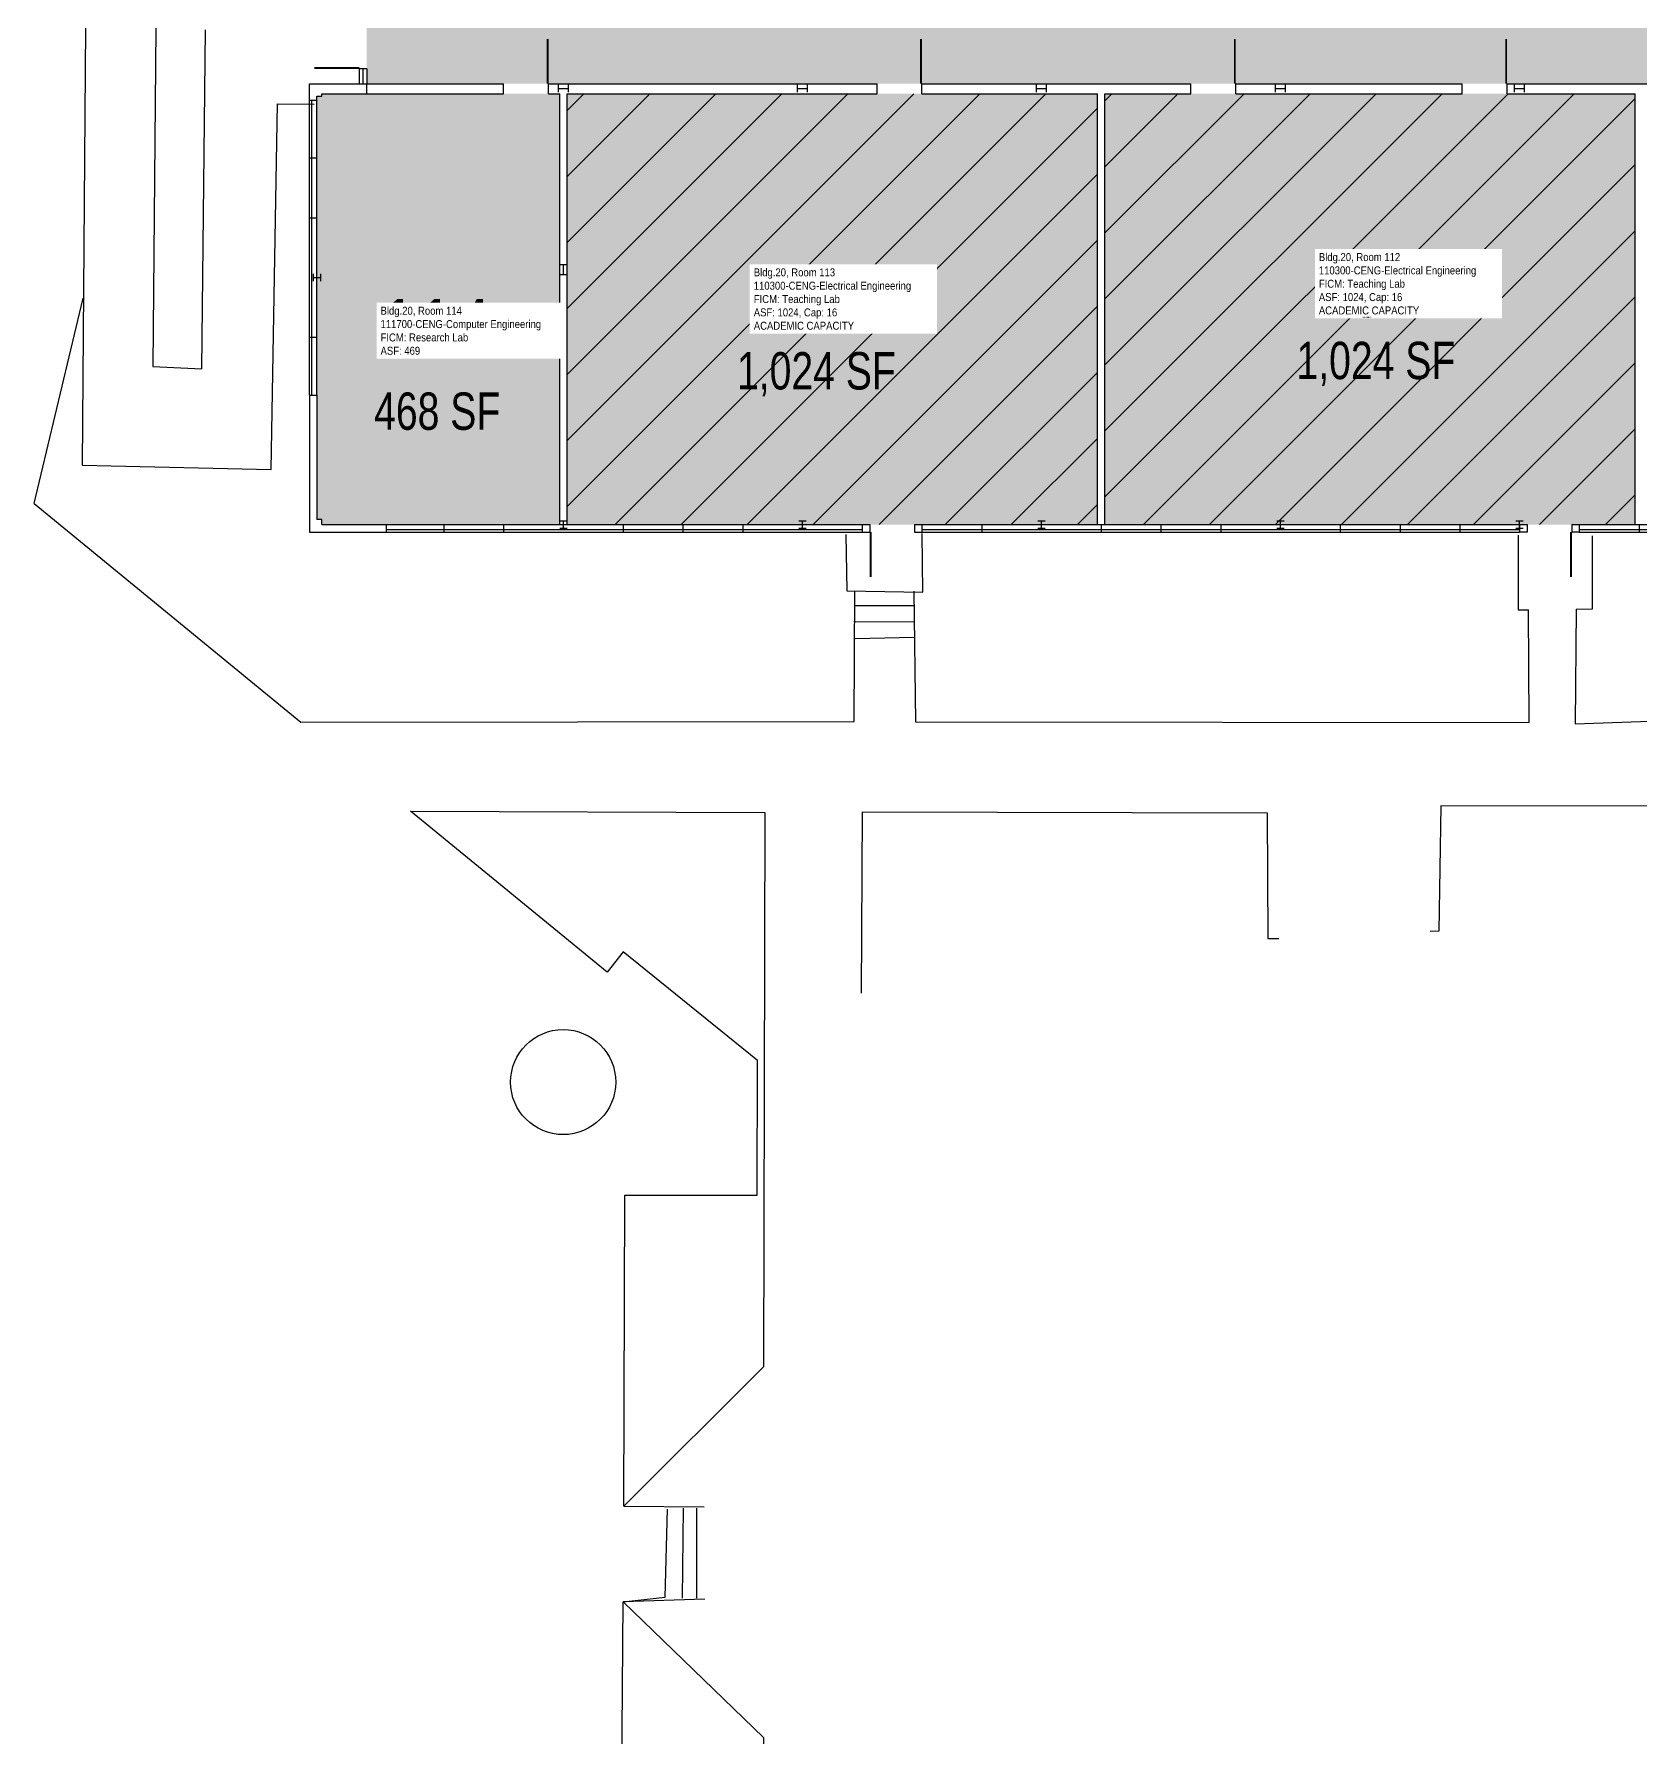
# Model space of a CAD drawing. Header units: inches. Extents: x -221 to 2580, y -38 to 4824.
# Drawn here: x -221 to 1070, y 1551 to 2920 of the extents above; entities that cross this region are included whole.
import ezdxf
from ezdxf.enums import TextEntityAlignment as Align

# ---------------------------------------------------------------- set-up
doc = ezdxf.new("R2010")
doc.units = ezdxf.units.IN
doc.header["$LTSCALE"] = 100
doc.header["$MEASUREMENT"] = 0
doc.layers.get('0').update_dxf_attribs({"linetype": 'CONTINUOUS'})
for name, color, linetype in [('A-COLS', 5, 'CONTINUOUS'), ('A-DOOR', 2, 'CONTINUOUS'), ('A-GLAZ', 1, 'CONTINUOUS'), ('A-IDEN-RNUM', 7, 'CONTINUOUS'), ('A-IDEN-SNUM', 4, 'CONTINUOUS'), ('A-IDEN-VNUM', 4, 'CONTINUOUS'), ('A-SITE', 3, 'CONTINUOUS'), ('A-WALL', 5, 'CONTINUOUS'), ('AREA-TEXT', 3, 'CONTINUOUS'), ('Rooms-Capacity', 4, 'CONTINUOUS'), ('Rooms-Category-Color', 7, 'CONTINUOUS'), ('Rooms-College-Color', 7, 'CONTINUOUS'), ('Rooms-Department-Color', 7, 'CONTINUOUS'), ('Rooms-Division-Color', 7, 'CONTINUOUS'), ('Rooms-Information', 7, 'CONTINUOUS')]:
    doc.layers.add(name, color=color, linetype=linetype)
doc.styles.add('CP_AREA', font='arial.ttf', dxfattribs={"height": 15})
doc.styles.add('CP_ROOMSNUMBER', font='arial.ttf', dxfattribs={"height": 1})
doc.styles.add('CP_ROOMVNUMBER', font='arial.ttf', dxfattribs={"width": 0.85, "height": 0.075})

# ---------------------------------------------------------------- blocks, each defined once
blk = doc.blocks.new('INCOLUMN')
for p, q in [((-4, -3), (-4, 3)), ((-4, 0), (4, 0)), ((4, -3), (4, 3))]:
    blk.add_line(p, q)
blk = doc.blocks.new('OUTCOLUMN')
for p, q in [((-3, 9), (3, 9)), ((-3, 3), (3, 3)), ((0, 3), (0, 9))]:
    blk.add_line(p, q)

msp = doc.modelspace()

# ---------------------------------------------------------------- hatches: boundary and pattern name
at = {"layer": 'Rooms-Capacity'}
h = msp.add_hatch(dxfattribs=at)
h.set_pattern_fill('ANSI31', color=256, scale=300, style=0)
h.paths.add_polyline_path([(633, 2872), (633, 2526), (207, 2526), (207, 2872)])
h = msp.add_hatch(dxfattribs=at)
h.set_pattern_fill('ANSI31', color=256, scale=300, style=0)
h.paths.add_polyline_path([(1065, 2872), (1065, 2526), (639, 2526), (639, 2872)])
at = {"layer": 'Rooms-Category-Color', "true_color": 0xadadad}
msp.add_hatch(color=253, dxfattribs=at).paths.add_polyline_path([(1023, 450), (1023, 456), (1902, 456), (1902, 513), (1883, 513), (1883, 868), (1902, 868), (1902, 1496), (1919, 1496), (1919, 1504), (1902, 1504), (1902, 1552), (1548, 1552), (1548, 1617), (1902, 1617), (1902, 2824), (1920, 2824), (1920, 2832), (1902, 2832), (1902, 2880), (1548, 2880), (1548, 2886), (1542, 2886), (1542, 2880), (46, 2880), (46, 2976), (1542, 2976), (1542, 2970), (1548, 2970), (1548, 2976), (1902, 2976), (1902, 3560), (1920, 3560), (1920, 3568), (1902, 3568), (1902, 3977), (1883, 3977), (1883, 4272), (1902, 4272), (1902, 4368), (430, 4368), (430, 4464), (1902, 4464), (1902, 4778), (2022, 4778), (2022, 3568), (2004, 3568), (2004, 3560), (2022, 3560), (2022, 2985), (2376, 2985), (2376, 2895), (2022, 2895), (2022, 2832), (2004, 2832), (2004, 2824), (2022, 2824), (2022, 2313), (2053.8, 2313), (2053.8, 2281), (2022, 2281), (2022, 1504), (2004, 1504), (2004, 1496), (2022, 1496), (2022, 48), (1902, 48), (1902, 360), (1023, 360), (1023, 366), (1017, 366), (1017, 360), (46, 360), (46, 456), (1017, 456), (1017, 450)])
at = {"layer": 'Rooms-Category-Color', "true_color": 0xe3f498}
for points in [[(201, 2872), (201, 2526), (10, 2526), (10, 2530), (6, 2530), (6, 2867), (6, 2870), (10, 2870), (10, 2872)], [(633, 2872), (633, 2526), (207, 2526), (207, 2872)], [(1065, 2872), (1065, 2526), (639, 2526), (639, 2872)]]:
    msp.add_hatch(color=61, dxfattribs=at).paths.add_polyline_path(points)
at = {"layer": 'Rooms-College-Color', "true_color": 0xadadad}
msp.add_hatch(color=253, dxfattribs=at).paths.add_polyline_path([(1023, 450), (1023, 456), (1902, 456), (1902, 513), (1883, 513), (1883, 868), (1902, 868), (1902, 1496), (1919, 1496), (1919, 1504), (1902, 1504), (1902, 1552), (1548, 1552), (1548, 1617), (1902, 1617), (1902, 2824), (1920, 2824), (1920, 2832), (1902, 2832), (1902, 2880), (1548, 2880), (1548, 2886), (1542, 2886), (1542, 2880), (46, 2880), (46, 2976), (1542, 2976), (1542, 2970), (1548, 2970), (1548, 2976), (1902, 2976), (1902, 3560), (1920, 3560), (1920, 3568), (1902, 3568), (1902, 3977), (1883, 3977), (1883, 4272), (1902, 4272), (1902, 4368), (430, 4368), (430, 4464), (1902, 4464), (1902, 4778), (2022, 4778), (2022, 3568), (2004, 3568), (2004, 3560), (2022, 3560), (2022, 2985), (2376, 2985), (2376, 2895), (2022, 2895), (2022, 2832), (2004, 2832), (2004, 2824), (2022, 2824), (2022, 2313), (2053.8, 2313), (2053.8, 2281), (2022, 2281), (2022, 1504), (2004, 1504), (2004, 1496), (2022, 1496), (2022, 48), (1902, 48), (1902, 360), (1023, 360), (1023, 366), (1017, 366), (1017, 360), (46, 360), (46, 456), (1017, 456), (1017, 450)])
at = {"layer": 'Rooms-College-Color', "true_color": 0x99d7b2}
for points in [[(201, 2872), (201, 2526), (10, 2526), (10, 2530), (6, 2530), (6, 2867), (6, 2870), (10, 2870), (10, 2872)], [(633, 2872), (633, 2526), (207, 2526), (207, 2872)], [(1065, 2872), (1065, 2526), (639, 2526), (639, 2872)]]:
    msp.add_hatch(color=253, dxfattribs=at).paths.add_polyline_path(points)
at = {"layer": 'Rooms-Department-Color', "true_color": 0xacacac}
msp.add_hatch(color=253, dxfattribs=at).paths.add_polyline_path([(1023, 450), (1023, 456), (1902, 456), (1902, 513), (1883, 513), (1883, 868), (1902, 868), (1902, 1496), (1919, 1496), (1919, 1504), (1902, 1504), (1902, 1552), (1548, 1552), (1548, 1617), (1902, 1617), (1902, 2824), (1920, 2824), (1920, 2832), (1902, 2832), (1902, 2880), (1548, 2880), (1548, 2886), (1542, 2886), (1542, 2880), (46, 2880), (46, 2976), (1542, 2976), (1542, 2970), (1548, 2970), (1548, 2976), (1902, 2976), (1902, 3560), (1920, 3560), (1920, 3568), (1902, 3568), (1902, 3977), (1883, 3977), (1883, 4272), (1902, 4272), (1902, 4368), (430, 4368), (430, 4464), (1902, 4464), (1902, 4778), (2022, 4778), (2022, 3568), (2004, 3568), (2004, 3560), (2022, 3560), (2022, 2985), (2376, 2985), (2376, 2895), (2022, 2895), (2022, 2832), (2004, 2832), (2004, 2824), (2022, 2824), (2022, 2313), (2053.8, 2313), (2053.8, 2281), (2022, 2281), (2022, 1504), (2004, 1504), (2004, 1496), (2022, 1496), (2022, 48), (1902, 48), (1902, 360), (1023, 360), (1023, 366), (1017, 366), (1017, 360), (46, 360), (46, 456), (1017, 456), (1017, 450)])
at = {"layer": 'Rooms-Department-Color', "true_color": 0x99d7b2}
for points in [[(201, 2872), (201, 2526), (10, 2526), (10, 2530), (6, 2530), (6, 2867), (6, 2870), (10, 2870), (10, 2872)], [(633, 2872), (633, 2526), (207, 2526), (207, 2872)], [(1065, 2872), (1065, 2526), (639, 2526), (639, 2872)]]:
    msp.add_hatch(color=253, dxfattribs=at).paths.add_polyline_path(points)
at = {"layer": 'Rooms-Division-Color', "true_color": 0xadadad}
msp.add_hatch(color=253, dxfattribs=at).paths.add_polyline_path([(1023, 450), (1023, 456), (1902, 456), (1902, 513), (1883, 513), (1883, 868), (1902, 868), (1902, 1496), (1919, 1496), (1919, 1504), (1902, 1504), (1902, 1552), (1548, 1552), (1548, 1617), (1902, 1617), (1902, 2824), (1920, 2824), (1920, 2832), (1902, 2832), (1902, 2880), (1548, 2880), (1548, 2886), (1542, 2886), (1542, 2880), (46, 2880), (46, 2976), (1542, 2976), (1542, 2970), (1548, 2970), (1548, 2976), (1902, 2976), (1902, 3560), (1920, 3560), (1920, 3568), (1902, 3568), (1902, 3977), (1883, 3977), (1883, 4272), (1902, 4272), (1902, 4368), (430, 4368), (430, 4464), (1902, 4464), (1902, 4778), (2022, 4778), (2022, 3568), (2004, 3568), (2004, 3560), (2022, 3560), (2022, 2985), (2376, 2985), (2376, 2895), (2022, 2895), (2022, 2832), (2004, 2832), (2004, 2824), (2022, 2824), (2022, 2313), (2053.8, 2313), (2053.8, 2281), (2022, 2281), (2022, 1504), (2004, 1504), (2004, 1496), (2022, 1496), (2022, 48), (1902, 48), (1902, 360), (1023, 360), (1023, 366), (1017, 366), (1017, 360), (46, 360), (46, 456), (1017, 456), (1017, 450)])
at = {"layer": 'Rooms-Division-Color', "true_color": 0x99d7b2}
for points in [[(201, 2872), (201, 2526), (10, 2526), (10, 2530), (6, 2530), (6, 2867), (6, 2870), (10, 2870), (10, 2872)], [(633, 2872), (633, 2526), (207, 2526), (207, 2872)], [(1065, 2872), (1065, 2526), (639, 2526), (639, 2872)]]:
    msp.add_hatch(color=253, dxfattribs=at).paths.add_polyline_path(points)

# ---------------------------------------------------------------- linework, layer by layer
at = {"layer": 'A-DOOR'}
for points in [[(40, 2892.7, 1.5, 1.5, 0), (4, 2892.7, 0, 0, 0), (4, 2893.5, 0, 0, -0.414214), (41.5, 2928, 0, 0, -0.414214)], [(191.3, 2880, 1.5, 1.5, 0), (191.3, 2916, 0, 0, 0), (190.5, 2916, 0, 0, 0.414214), (156, 2878.5, 0, 0, 0.414214)], [(491.3, 2880, 1.5, 1.5, 0), (491.3, 2916, 0, 0, 0), (490.5, 2916, 0, 0, 0.414214), (456, 2878.5, 0, 0, 0.414214)], [(743.3, 2880, 1.5, 1.5, 0), (743.3, 2916, 0, 0, 0), (742.5, 2916, 0, 0, 0.414214), (708, 2878.5, 0, 0, 0.414214)], [(961.3, 2880, 1.5, 1.5, 0), (961.3, 2916, 0, 0, 0), (960.5, 2916, 0, 0, 0.414214), (926, 2878.5, 0, 0, 0.414214)], [(450.8, 2520, 1.5, 1.5, 0), (450.8, 2484, 0, 0, 0), (451.5, 2484, 0, 0, 0.414214), (486, 2521.5, 0, 0, 0.414214)], [(1013.3, 2520, 1.5, 1.5, 0), (1013.3, 2484, 0, 0, 0), (1012.5, 2484, 0, 0, -0.414214), (978, 2521.5, 0, 0, -0.414214)]]:
    msp.add_lwpolyline(points, format="xyseb", dxfattribs=at)
at = {"layer": 'A-GLAZ'}
for p, q in [((40, 2892), (40, 2880)), ((43, 2892), (43, 2880)), ((46, 2892), (46, 2880)), ((0, 2630), (0, 2867)), ((2, 2630), (2, 2867)), ((6, 2630), (6, 2867)), ((0, 2820.5), (6, 2820.5)), ((0, 2772.5), (6, 2772.5)), ((0, 2676.5), (6, 2676.5)), ((61.5, 2526), (444, 2526)), ((61.5, 2522), (444, 2522)), ((61.5, 2520), (444, 2520)), ((108, 2526), (108, 2520)), ((156, 2526), (156, 2520)), ((252, 2526), (252, 2520)), ((300, 2526), (300, 2520)), ((348, 2526), (348, 2520)), ((444, 2526), (444, 2520)), ((492, 2526), (492, 2520)), ((492, 2526), (972, 2526)), ((492, 2522), (972, 2522)), ((492, 2520), (972, 2520)), ((540, 2526), (540, 2520)), ((636, 2526), (636, 2520)), ((684, 2526), (684, 2520)), ((732, 2526), (732, 2520)), ((828, 2526), (828, 2520)), ((876, 2526), (876, 2520)), ((924, 2526), (924, 2520)), ((972, 2526), (972, 2520)), ((1020, 2526), (1020, 2520)), ((1020, 2526), (1164, 2526)), ((1020, 2522), (1164, 2522)), ((1020, 2520), (1164, 2520)), ((1068, 2526), (1068, 2520))]:
    msp.add_line(p, q, dxfattribs=at)
at = {"layer": 'A-SITE'}
for p, q in [((-179.8, 2925.3), (-182.5, 2573.6)), ((-123.5, 2924.8), (-125.8, 2653)), ((-86.4, 2651), (-83.6, 2923.5)), ((-30.7, 2570.3), (-25.7, 2863.9)), ((-25.7, 2863.9), (3.8, 2863.7)), ((-221.2, 2542.8), (-181.7, 2707.8)), ((-125.8, 2653), (-86.4, 2651)), ((-182.5, 2573.6), (-30.7, 2570.3)), ((-221.2, 2542.8), (-7, 2367.4)), ((492.7, 2471.8), (492.2, 2518.9)), ((430.8, 2518), (431.7, 2472.7)), ((970.9, 2517.5), (970.9, 2457.5)), ((1030.7, 2458.2), (1030.6, 2517)), ((431.7, 2472.7), (492.7, 2471.8)), ((437.6, 2367.7), (438, 2472.7)), ((485.6, 2472.4), (486.8, 2367.5)), ((437.8, 2460.9), (485.7, 2461)), ((970.9, 2457.5), (979.2, 2457.6)), ((979.8, 2366.9), (979.2, 2457.6)), ((1017.5, 2458.1), (1016.8, 2366)), ((1017.5, 2458.1), (1030.7, 2458.2)), ((437.2, 2448.2), (485.4, 2447.8)), ((438.3, 2434.4), (485.8, 2435.6)), ((-7, 2367.4), (437.6, 2367.7)), ((1016.8, 2366), (1193.9, 2372.4)), ((486.8, 2367.5), (979.8, 2366.9)), ((908.7, 2300.2), (907.3, 2199.3)), ((1202.3, 2299.6), (908.7, 2300.2)), ((81.1, 2295.8), (365.7, 2294.7)), ((239.2, 2166.5), (81.1, 2295.8)), ((365.7, 2294.7), (364.6, 1849.6)), ((443.5, 2149.6), (444.1, 2295.4)), ((444.1, 2295.4), (769.4, 2294.6)), ((769.4, 2294.6), (769.8, 2193.4)), ((769.8, 2193.4), (778.6, 2193.5)), ((907.3, 2199.3), (900.3, 2199.2)), ((252, 2182.8), (239.2, 2166.5)), ((359.8, 2095.6), (252, 2182.8)), ((359.5, 1987.3), (359.8, 2095.6)), ((252.5, 1737.6), (253.2, 1987.5)), ((253.2, 1987.5), (359.5, 1987.3)), ((364.6, 1849.6), (252.5, 1737.6)), ((252.5, 1737.6), (317.1, 1737.1)), ((285.8, 1664.4), (287.6, 1735.3)), ((300.1, 1736), (299.3, 1663.8)), ((311.1, 1663.8), (311.1, 1736.1)), ((250.3, 1441), (252.1, 1660.8)), ((252.1, 1660.8), (285.8, 1664.4)), ((317.5, 1662.9), (252.1, 1660.8)), ((252.1, 1660.8), (364.6, 1551.9)), ((364.6, 1551.9), (363, 1098.1))]:
    msp.add_line(p, q, dxfattribs=at)
msp.add_circle((203.8, 2078.2), 42.2, dxfattribs=at)
at = {"layer": 'A-WALL'}
for p, q in [((46, 2892), (40, 2892)), ((0, 2867), (0, 2880)), ((0, 2880), (46, 2880)), ((46, 2872), (46, 2880)), ((46, 2880), (156, 2880)), ((156, 2872), (156, 2880)), ((192, 2872), (192, 2880)), ((192, 2880), (456, 2880)), ((456, 2872), (456, 2880)), ((492, 2872), (492, 2880)), ((492, 2880), (708, 2880)), ((708, 2872), (708, 2880)), ((744, 2872), (744, 2880)), ((744, 2880), (926, 2880)), ((926, 2872), (926, 2880)), ((962, 2872), (962, 2880)), ((962, 2880), (1116, 2880)), ((0, 2867), (6, 2867)), ((6, 2870), (10, 2870)), ((6, 2867), (6, 2870)), ((10, 2870), (10, 2872)), ((10, 2872), (46, 2872)), ((46, 2872), (156, 2872)), ((192, 2872), (201, 2872)), ((201, 2526), (201, 2872)), ((207, 2526), (207, 2872)), ((207, 2872), (456, 2872)), ((492, 2872), (633, 2872)), ((633, 2526), (633, 2872)), ((639, 2526), (639, 2872)), ((639, 2872), (708, 2872)), ((744, 2872), (926, 2872)), ((962, 2872), (1065, 2872)), ((1065, 2526), (1065, 2872)), ((0, 2630), (6, 2630)), ((0, 2630), (0, 2520)), ((6, 2630), (6, 2530)), ((0, 2520), (61.5, 2520)), ((10, 2530), (6, 2530)), ((10, 2526), (10, 2530)), ((10, 2526), (61.5, 2526)), ((61.5, 2526), (61.5, 2520)), ((444, 2526), (450, 2526)), ((444, 2520), (450, 2520)), ((450, 2526), (450, 2520)), ((486, 2526), (486, 2520)), ((486, 2526), (492, 2526)), ((486, 2520), (492, 2520)), ((972, 2526), (978, 2526)), ((978, 2520), (972, 2520)), ((978, 2526), (978, 2520)), ((1014, 2526), (1014, 2520)), ((1014, 2526), (1020, 2526)), ((1020, 2520), (1014, 2520))]:
    msp.add_line(p, q, dxfattribs=at)

# ---------------------------------------------------------------- block references
at = {"layer": 'A-COLS', "xscale": 0.9999999962747097, "yscale": 0.9999999962747097, "zscale": 0.9999999962747097}
for name, p in [('INCOLUMN', (204, 2876.2)), ('INCOLUMN', (396, 2876.2)), ('INCOLUMN', (588, 2876.2)), ('INCOLUMN', (780, 2876.2)), ('INCOLUMN', (972, 2876.2)), ('OUTCOLUMN', (204, 2520)), ('OUTCOLUMN', (396, 2520)), ('OUTCOLUMN', (588, 2520)), ('OUTCOLUMN', (780, 2520)), ('OUTCOLUMN', (972, 2520))]:
    msp.add_blockref(name, p, dxfattribs=at)
at = {"layer": 'A-COLS', "xscale": 0.9999999990686774, "yscale": 0.9999999990686774, "zscale": 0.9999999990686774}
for name, p, rotation in [('OUTCOLUMN', (0, 2724.5), 270), ('INCOLUMN', (204, 2730.6), 90)]:
    msp.add_blockref(name, p, dxfattribs=dict(at, rotation=rotation))

# ---------------------------------------------------------------- texts
at = {"layer": 'A-IDEN-RNUM', "style": 'CP_ROOMSNUMBER', "width": 0.85}
for s, p in [('0114-00', (102.2, 2686.3)), ('0113-00', (402, 2692)), ('0112-00', (846, 2692))]:
    msp.add_text(s, height=1, rotation=360, dxfattribs=at).set_placement(p)
at = {"layer": 'A-IDEN-SNUM', "style": 'CP_ROOMSNUMBER', "width": 0.85}
for s, p in [('0200011400', (102.2, 2686.3)), ('0200011300', (402, 2692)), ('0200011200', (846, 2692))]:
    msp.add_text(s, height=1, rotation=360, dxfattribs=at).set_placement(p)
at = {"layer": 'A-IDEN-VNUM', "style": 'CP_ROOMVNUMBER', "width": 0.85}
for s, p in [('112', (855.4, 2717.2)), ('113', (401.4, 2704.9)), ('114', (101.6, 2684.8))]:
    msp.add_text(s, height=45, dxfattribs=at).set_placement(p, align=Align.MIDDLE_CENTER)
at = {"layer": 'AREA-TEXT', "style": 'CP_AREA', "width": 0.75}
for s, p in [('1,024 SF', (856.6, 2657.8)), ('1,024 SF', (407.2, 2649.5)), ('468 SF', (102.6, 2617.1))]:
    msp.add_text(s, height=30, dxfattribs=at).set_placement(p, align=Align.MIDDLE_CENTER)

# ---------------------------------------------------------------- next in the draw order: texts
at = {"layer": 'Rooms-Information', "width": 144, "attachment_point": 7, "style": 'CP_ROOMVNUMBER', "bg_fill": 3, "box_fill_scale": 1.5, "bg_fill_color": 256, "bg_fill_true_color": 13158600, "bg_fill_transparency": 0}
for s, insert, char_height in [('Bldg.20, Room 112^M^J110300-CENG-Electrical Engineering^M^JFICM: Teaching Lab^M^JASF: 1024, Cap: 16^M^JACADEMIC CAPACITY', (810.8, 2694.7), 6.4286), ('Bldg.20, Room 113^M^J110300-CENG-Electrical Engineering^M^JFICM: Teaching Lab^M^JASF: 1024, Cap: 16^M^JACADEMIC CAPACITY', (356.9, 2682.4), 6.4286), ('Bldg.20, Room 114^M^J111700-CENG-Computer Engineering^M^JFICM: Research Lab^M^JASF: 469', (57.1, 2662.3), 6.429)]:
    msp.add_mtext(s, dxfattribs=dict(at, insert=insert, char_height=char_height))

doc.saveas('drawing.dxf')
